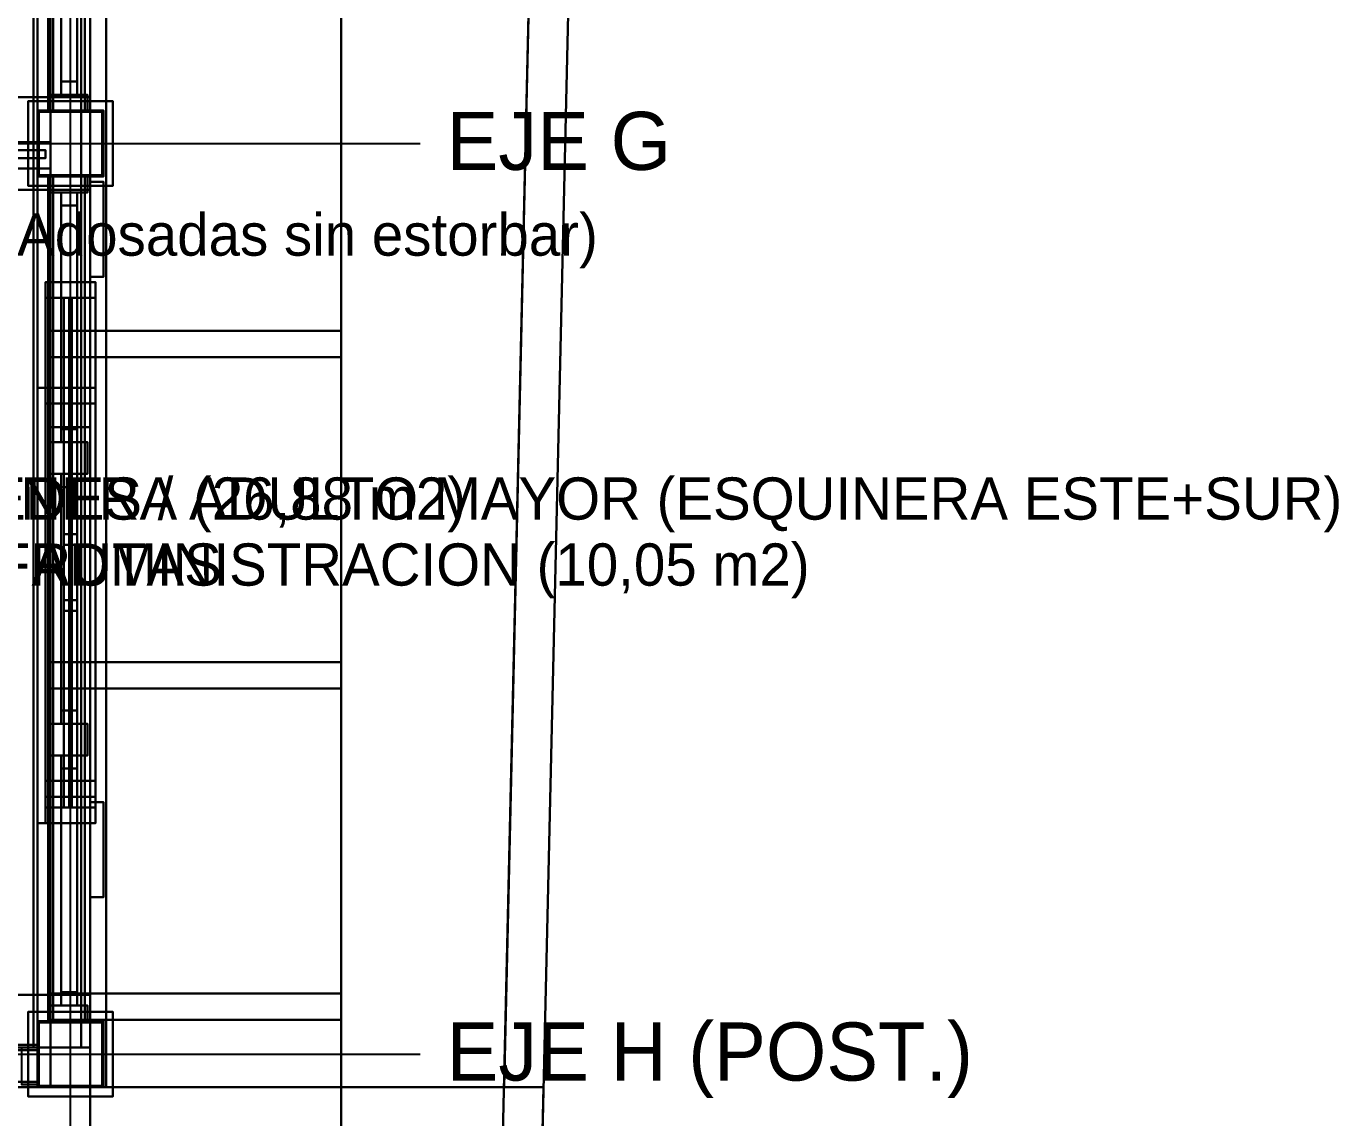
# Model space of a CAD drawing. Header units: metres. Extents: x -1 to 116, y -1 to 42.
# Drawn here: x 8.907 to 13.88, y 2.884 to 7.019 of the extents above; entities that cross this region are included whole.
import ezdxf

# ---------------------------------------------------------------- set-up
doc = ezdxf.new("R2010")
doc.units = ezdxf.units.M
for name, color, linetype in [('BALCONES_BARANDAS_3D', 30, 'CONTINUOUS'), ('CARPINTERIA_RUSTICA_3D', 8, 'CONTINUOUS'), ('CERCA_PERIMETRAL_3D', 8, 'CONTINUOUS'), ('COLUMNAS_3D', 1, 'CONTINUOUS'), ('CUBIERTA_CHALET_3D', 9, 'CONTINUOUS'), ('EJES_ESTRUCTURALES', 1, 'CONTINUOUS'), ('ESTRUCTURA_MADERA_CHALET_3D', 34, 'CONTINUOUS'), ('LOSA_PISO_3D', 8, 'CONTINUOUS'), ('MUROS_EXTERIORES_3D', 7, 'CONTINUOUS'), ('P2_COLUMNAS_3D', 1, 'CONTINUOUS'), ('P2_LOSA_PISO_3D', 8, 'CONTINUOUS'), ('P2_MUROS_EXT_3D', 34, 'CONTINUOUS'), ('P2_ROTULOS', 6, 'CONTINUOUS'), ('P3_COLUMNAS_METAL_NEGRO_3D', 8, 'CONTINUOUS'), ('P3_LOSA_STEELDECK_3D', 8, 'CONTINUOUS'), ('P3_ROTULOS', 5, 'CONTINUOUS'), ('PB_MOBILIARIO_OFICINA_3D', 34, 'CONTINUOUS'), ('PB_ZOCALO_PIEDRA_3D', 8, 'CONTINUOUS'), ('RAMPA_BODEGA_AV4_3D', 8, 'CONTINUOUS'), ('ROTULOS_TEXTO', 2, 'CONTINUOUS'), ('SOTANO_COLUMNAS_3D', 1, 'CONTINUOUS'), ('SOTANO_LOSA_3D', 8, 'CONTINUOUS'), ('SOTANO_MUROS_EXT_3D', 4, 'CONTINUOUS'), ('SOTANO_ROTULOS', 4, 'CONTINUOUS'), ('TERRENO_3D', 3, 'CONTINUOUS')]:
    doc.layers.add(name, color=color, linetype=linetype)

msp = doc.modelspace()

# ---------------------------------------------------------------- linework, layer by layer
at = {"layer": 'BALCONES_BARANDAS_3D', "color": 30}
for points in [[(8.99, 6.7, 6.97), (9.15, 6.7, 6.97), (9.15, 7.3, 6.97), (8.99, 7.3, 6.97)], [(8.99, 6.7, 7.05), (9.15, 6.7, 7.05), (9.15, 7.3, 7.05), (8.99, 7.3, 7.05)], [(8.99, 6.7, 6.97), (8.99, 7.3, 6.97), (8.99, 7.3, 7.05), (8.99, 6.7, 7.05)], [(9.01, 6.7, 6.05), (9.13, 6.7, 6.05), (9.13, 7.3, 6.05), (9.01, 7.3, 6.05)], [(9.01, 6.7, 6.13), (9.13, 6.7, 6.13), (9.13, 7.3, 6.13), (9.01, 7.3, 6.13)], [(9.01, 6.7, 6.05), (9.01, 7.3, 6.05), (9.01, 7.3, 6.13), (9.01, 6.7, 6.13)], [(9.13, 6.7, 6.05), (9.13, 7.3, 6.05), (9.13, 7.3, 6.13), (9.13, 6.7, 6.13)], [(9.15, 6.7, 6.97), (9.15, 7.3, 6.97), (9.15, 7.3, 7.05), (9.15, 6.7, 7.05)], [(9.04, 6.81, 6.13), (9.1, 6.81, 6.13), (9.1, 7.24, 6.97), (9.04, 7.24, 6.97)], [(9.04, 6.76, 6.13), (9.04, 6.81, 6.13), (9.04, 7.24, 6.97), (9.04, 7.19, 6.97)], [(9.04, 7.24, 6.13), (9.1, 7.24, 6.13), (9.1, 6.81, 6.97), (9.04, 6.81, 6.97)], [(9.04, 7.19, 6.13), (9.04, 7.24, 6.13), (9.04, 6.81, 6.97), (9.04, 6.76, 6.97)], [(9.1, 6.76, 6.13), (9.1, 6.81, 6.13), (9.1, 7.24, 6.97), (9.1, 7.19, 6.97)], [(9.1, 7.19, 6.13), (9.1, 7.24, 6.13), (9.1, 6.81, 6.97), (9.1, 6.76, 6.97)], [(9.04, 6.76, 6.13), (9.1, 6.76, 6.13), (9.1, 7.19, 6.97), (9.04, 7.19, 6.97)], [(9.04, 7.19, 6.13), (9.1, 7.19, 6.13), (9.1, 6.76, 6.97), (9.04, 6.76, 6.97)], [(9.04, 6.76, 6.13), (9.1, 6.76, 6.13), (9.1, 6.81, 6.13), (9.04, 6.81, 6.13)], [(9.04, 6.76, 6.97), (9.1, 6.76, 6.97), (9.1, 6.81, 6.97), (9.04, 6.81, 6.97)], [(9, 6.7, 6), (9.14, 6.7, 6), (9.14, 6.76, 6), (9, 6.76, 6)], [(9, 6.7, 7.05), (9.14, 6.7, 7.05), (9.14, 6.76, 7.05), (9, 6.76, 7.05)], [(9, 6.76, 6), (9.14, 6.76, 6), (9.14, 6.76, 7.05), (9, 6.76, 7.05)], [(9, 6.7, 6), (9, 6.76, 6), (9, 6.76, 7.05), (9, 6.7, 7.05)], [(9.14, 6.7, 6), (9.14, 6.76, 6), (9.14, 6.76, 7.05), (9.14, 6.7, 7.05)], [(8.99, 6.7, 6.97), (9.15, 6.7, 6.97), (9.15, 6.7, 7.05), (8.99, 6.7, 7.05)], [(9, 6.7, 6), (9.14, 6.7, 6), (9.14, 6.7, 7.05), (9, 6.7, 7.05)], [(9.01, 6.7, 6.05), (9.13, 6.7, 6.05), (9.13, 6.7, 6.13), (9.01, 6.7, 6.13)], [(8.99, 3.25, 6.97), (9.15, 3.25, 6.97), (9.15, 6.45, 6.97), (8.99, 6.45, 6.97)], [(8.99, 3.25, 7.05), (9.15, 3.25, 7.05), (9.15, 6.45, 7.05), (8.99, 6.45, 7.05)], [(8.99, 6.45, 6.97), (9.15, 6.45, 6.97), (9.15, 6.45, 7.05), (8.99, 6.45, 7.05)], [(8.99, 3.25, 6.97), (8.99, 6.45, 6.97), (8.99, 6.45, 7.05), (8.99, 3.25, 7.05)], [(9, 6.39, 6), (9.14, 6.39, 6), (9.14, 6.45, 6), (9, 6.45, 6)], [(9, 6.39, 7.05), (9.14, 6.39, 7.05), (9.14, 6.45, 7.05), (9, 6.45, 7.05)], [(9, 6.45, 6), (9.14, 6.45, 6), (9.14, 6.45, 7.05), (9, 6.45, 7.05)], [(9, 6.39, 6), (9, 6.45, 6), (9, 6.45, 7.05), (9, 6.39, 7.05)], [(9.01, 3.25, 6.05), (9.13, 3.25, 6.05), (9.13, 6.45, 6.05), (9.01, 6.45, 6.05)], [(9.01, 3.25, 6.13), (9.13, 3.25, 6.13), (9.13, 6.45, 6.13), (9.01, 6.45, 6.13)], [(9.01, 6.45, 6.05), (9.13, 6.45, 6.05), (9.13, 6.45, 6.13), (9.01, 6.45, 6.13)], [(9.01, 3.25, 6.05), (9.01, 6.45, 6.05), (9.01, 6.45, 6.13), (9.01, 3.25, 6.13)], [(9.13, 3.25, 6.05), (9.13, 6.45, 6.05), (9.13, 6.45, 6.13), (9.13, 3.25, 6.13)], [(9.14, 6.39, 6), (9.14, 6.45, 6), (9.14, 6.45, 7.05), (9.14, 6.39, 7.05)], [(9.15, 3.25, 6.97), (9.15, 6.45, 6.97), (9.15, 6.45, 7.05), (9.15, 3.25, 7.05)], [(9, 6.39, 6), (9.14, 6.39, 6), (9.14, 6.39, 7.05), (9, 6.39, 7.05)], [(9.04, 6.34, 6.97), (9.1, 6.34, 6.97), (9.1, 6.39, 6.97), (9.04, 6.39, 6.97)], [(9.04, 5.4933, 6.13), (9.1, 5.4933, 6.13), (9.1, 6.39, 6.97), (9.04, 6.39, 6.97)], [(9.04, 5.4433, 6.13), (9.04, 5.4933, 6.13), (9.04, 6.39, 6.97), (9.04, 6.34, 6.97)], [(9.04, 6.34, 6.13), (9.1, 6.34, 6.13), (9.1, 6.39, 6.13), (9.04, 6.39, 6.13)], [(9.04, 6.39, 6.13), (9.1, 6.39, 6.13), (9.1, 5.4933, 6.97), (9.04, 5.4933, 6.97)], [(9.04, 6.34, 6.13), (9.04, 6.39, 6.13), (9.04, 5.4933, 6.97), (9.04, 5.4433, 6.97)], [(9.1, 5.4433, 6.13), (9.1, 5.4933, 6.13), (9.1, 6.39, 6.97), (9.1, 6.34, 6.97)], [(9.1, 6.34, 6.13), (9.1, 6.39, 6.13), (9.1, 5.4933, 6.97), (9.1, 5.4433, 6.97)], [(9.04, 5.4433, 6.13), (9.1, 5.4433, 6.13), (9.1, 6.34, 6.97), (9.04, 6.34, 6.97)], [(9.04, 6.34, 6.13), (9.1, 6.34, 6.13), (9.1, 5.4433, 6.97), (9.04, 5.4433, 6.97)], [(9.04, 5.4433, 6.13), (9.1, 5.4433, 6.13), (9.1, 5.4933, 6.13), (9.04, 5.4933, 6.13)], [(9.04, 5.4433, 6.97), (9.1, 5.4433, 6.97), (9.1, 5.4933, 6.97), (9.04, 5.4933, 6.97)], [(9, 5.3233, 6), (9.14, 5.3233, 6), (9.14, 5.4433, 6), (9, 5.4433, 6)], [(9, 5.3233, 7.05), (9.14, 5.3233, 7.05), (9.14, 5.4433, 7.05), (9, 5.4433, 7.05)], [(9, 5.4433, 6), (9.14, 5.4433, 6), (9.14, 5.4433, 7.05), (9, 5.4433, 7.05)], [(9, 5.3233, 6), (9, 5.4433, 6), (9, 5.4433, 7.05), (9, 5.3233, 7.05)], [(9.14, 5.3233, 6), (9.14, 5.4433, 6), (9.14, 5.4433, 7.05), (9.14, 5.3233, 7.05)], [(9, 5.3233, 6), (9.14, 5.3233, 6), (9.14, 5.3233, 7.05), (9, 5.3233, 7.05)], [(9.04, 5.2733, 6.97), (9.1, 5.2733, 6.97), (9.1, 5.3233, 6.97), (9.04, 5.3233, 6.97)], [(9.04, 4.4267, 6.13), (9.1, 4.4267, 6.13), (9.1, 5.3233, 6.97), (9.04, 5.3233, 6.97)], [(9.04, 4.3767, 6.13), (9.04, 4.4267, 6.13), (9.04, 5.3233, 6.97), (9.04, 5.2733, 6.97)], [(9.04, 5.2733, 6.13), (9.1, 5.2733, 6.13), (9.1, 5.3233, 6.13), (9.04, 5.3233, 6.13)], [(9.04, 5.3233, 6.13), (9.1, 5.3233, 6.13), (9.1, 4.4267, 6.97), (9.04, 4.4267, 6.97)], [(9.04, 5.2733, 6.13), (9.04, 5.3233, 6.13), (9.04, 4.4267, 6.97), (9.04, 4.3767, 6.97)], [(9.1, 4.3767, 6.13), (9.1, 4.4267, 6.13), (9.1, 5.3233, 6.97), (9.1, 5.2733, 6.97)], [(9.1, 5.2733, 6.13), (9.1, 5.3233, 6.13), (9.1, 4.4267, 6.97), (9.1, 4.3767, 6.97)], [(9.04, 4.3767, 6.13), (9.1, 4.3767, 6.13), (9.1, 5.2733, 6.97), (9.04, 5.2733, 6.97)], [(9.04, 5.2733, 6.13), (9.1, 5.2733, 6.13), (9.1, 4.3767, 6.97), (9.04, 4.3767, 6.97)], [(9.04, 4.3767, 6.13), (9.1, 4.3767, 6.13), (9.1, 4.4267, 6.13), (9.04, 4.4267, 6.13)], [(9.04, 4.3767, 6.97), (9.1, 4.3767, 6.97), (9.1, 4.4267, 6.97), (9.04, 4.4267, 6.97)], [(9, 4.2567, 6), (9.14, 4.2567, 6), (9.14, 4.3767, 6), (9, 4.3767, 6)], [(9, 4.2567, 7.05), (9.14, 4.2567, 7.05), (9.14, 4.3767, 7.05), (9, 4.3767, 7.05)], [(9, 4.3767, 6), (9.14, 4.3767, 6), (9.14, 4.3767, 7.05), (9, 4.3767, 7.05)], [(9, 4.2567, 6), (9, 4.3767, 6), (9, 4.3767, 7.05), (9, 4.2567, 7.05)], [(9.14, 4.2567, 6), (9.14, 4.3767, 6), (9.14, 4.3767, 7.05), (9.14, 4.2567, 7.05)], [(9, 4.2567, 6), (9.14, 4.2567, 6), (9.14, 4.2567, 7.05), (9, 4.2567, 7.05)], [(9.04, 4.2067, 6.97), (9.1, 4.2067, 6.97), (9.1, 4.2567, 6.97), (9.04, 4.2567, 6.97)], [(9.04, 3.36, 6.13), (9.1, 3.36, 6.13), (9.1, 4.2567, 6.97), (9.04, 4.2567, 6.97)], [(9.04, 3.31, 6.13), (9.04, 3.36, 6.13), (9.04, 4.2567, 6.97), (9.04, 4.2067, 6.97)], [(9.04, 4.2067, 6.13), (9.1, 4.2067, 6.13), (9.1, 4.2567, 6.13), (9.04, 4.2567, 6.13)], [(9.04, 4.2567, 6.13), (9.1, 4.2567, 6.13), (9.1, 3.36, 6.97), (9.04, 3.36, 6.97)], [(9.04, 4.2067, 6.13), (9.04, 4.2567, 6.13), (9.04, 3.36, 6.97), (9.04, 3.31, 6.97)], [(9.1, 3.31, 6.13), (9.1, 3.36, 6.13), (9.1, 4.2567, 6.97), (9.1, 4.2067, 6.97)], [(9.1, 4.2067, 6.13), (9.1, 4.2567, 6.13), (9.1, 3.36, 6.97), (9.1, 3.31, 6.97)], [(9.04, 3.31, 6.13), (9.1, 3.31, 6.13), (9.1, 4.2067, 6.97), (9.04, 4.2067, 6.97)], [(9.04, 4.2067, 6.13), (9.1, 4.2067, 6.13), (9.1, 3.31, 6.97), (9.04, 3.31, 6.97)], [(9.04, 3.31, 6.13), (9.1, 3.31, 6.13), (9.1, 3.36, 6.13), (9.04, 3.36, 6.13)], [(9.04, 3.31, 6.97), (9.1, 3.31, 6.97), (9.1, 3.36, 6.97), (9.04, 3.36, 6.97)], [(9, 3.25, 6), (9.14, 3.25, 6), (9.14, 3.31, 6), (9, 3.31, 6)], [(9, 3.25, 7.05), (9.14, 3.25, 7.05), (9.14, 3.31, 7.05), (9, 3.31, 7.05)], [(9, 3.31, 6), (9.14, 3.31, 6), (9.14, 3.31, 7.05), (9, 3.31, 7.05)], [(9, 3.25, 6), (9, 3.31, 6), (9, 3.31, 7.05), (9, 3.25, 7.05)], [(9.14, 3.25, 6), (9.14, 3.31, 6), (9.14, 3.31, 7.05), (9.14, 3.25, 7.05)], [(8.99, 3.25, 6.97), (9.15, 3.25, 6.97), (9.15, 3.25, 7.05), (8.99, 3.25, 7.05)], [(9, 3.25, 6), (9.14, 3.25, 6), (9.14, 3.25, 7.05), (9, 3.25, 7.05)], [(9.01, 3.25, 6.05), (9.13, 3.25, 6.05), (9.13, 3.25, 6.13), (9.01, 3.25, 6.13)], [(6.05, 3, 6.97), (8.95, 3, 6.97), (8.95, 3.16, 6.97), (6.05, 3.16, 6.97)], [(6.05, 3, 7.05), (8.95, 3, 7.05), (8.95, 3.16, 7.05), (6.05, 3.16, 7.05)], [(6.05, 3.16, 6.97), (8.95, 3.16, 6.97), (8.95, 3.16, 7.05), (6.05, 3.16, 7.05)], [(6.05, 3.02, 6.05), (8.95, 3.02, 6.05), (8.95, 3.14, 6.05), (6.05, 3.14, 6.05)], [(6.05, 3.02, 6.13), (8.95, 3.02, 6.13), (8.95, 3.14, 6.13), (6.05, 3.14, 6.13)], [(6.05, 3.14, 6.05), (8.95, 3.14, 6.05), (8.95, 3.14, 6.13), (6.05, 3.14, 6.13)], [(8.89, 3.01, 6), (8.95, 3.01, 6), (8.95, 3.15, 6), (8.89, 3.15, 6)], [(8.89, 3.01, 7.05), (8.95, 3.01, 7.05), (8.95, 3.15, 7.05), (8.89, 3.15, 7.05)], [(8.89, 3.15, 6), (8.95, 3.15, 6), (8.95, 3.15, 7.05), (8.89, 3.15, 7.05)], [(8.95, 3, 6.97), (8.95, 3.16, 6.97), (8.95, 3.16, 7.05), (8.95, 3, 7.05)], [(8.95, 3.01, 6), (8.95, 3.15, 6), (8.95, 3.15, 7.05), (8.95, 3.01, 7.05)], [(8.95, 3.02, 6.05), (8.95, 3.14, 6.05), (8.95, 3.14, 6.13), (8.95, 3.02, 6.13)], [(6.05, 3.02, 6.05), (8.95, 3.02, 6.05), (8.95, 3.02, 6.13), (6.05, 3.02, 6.13)], [(6.05, 3, 6.97), (8.95, 3, 6.97), (8.95, 3, 7.05), (6.05, 3, 7.05)], [(8.89, 3.01, 6), (8.95, 3.01, 6), (8.95, 3.01, 7.05), (8.89, 3.01, 7.05)]]:
    msp.add_3dface(points, dxfattribs=at)
at = {"layer": 'CARPINTERIA_RUSTICA_3D', "color": 4}
for points in [[(7.05, 6.52, 0.9), (8.98, 6.52, 0.9), (8.98, 6.55, 0.9), (7.05, 6.55, 0.9)], [(7.05, 6.52, 2.2), (8.98, 6.52, 2.2), (8.98, 6.55, 2.2), (7.05, 6.55, 2.2)], [(7.05, 6.55, 0.9), (8.98, 6.55, 0.9), (8.98, 6.55, 2.2), (7.05, 6.55, 2.2)], [(7.05, 6.52, 0.9), (8.98, 6.52, 0.9), (8.98, 6.52, 2.2), (7.05, 6.52, 2.2)], [(8.98, 6.52, 0.9), (8.98, 6.55, 0.9), (8.98, 6.55, 2.2), (8.98, 6.52, 2.2)], [(9.07, 4.16, 3.96), (9.08, 4.16, 3.96), (9.08, 5.99, 3.96), (9.07, 5.99, 3.96)], [(9.07, 4.16, 5.14), (9.08, 4.16, 5.14), (9.08, 5.99, 5.14), (9.07, 5.99, 5.14)], [(9.07, 5.99, 3.96), (9.08, 5.99, 3.96), (9.08, 5.99, 5.14), (9.07, 5.99, 5.14)], [(9.07, 4.16, 3.96), (9.07, 5.99, 3.96), (9.07, 5.99, 5.14), (9.07, 4.16, 5.14)], [(9.08, 4.16, 3.96), (9.08, 5.99, 3.96), (9.08, 5.99, 5.14), (9.08, 4.16, 5.14)], [(9.07, 4.06, -0.84), (9.08, 4.06, -0.84), (9.08, 5.59, -0.84), (9.07, 5.59, -0.84)], [(9.07, 4.06, -0.41), (9.08, 4.06, -0.41), (9.08, 5.59, -0.41), (9.07, 5.59, -0.41)], [(9.07, 5.59, -0.84), (9.08, 5.59, -0.84), (9.08, 5.59, -0.41), (9.07, 5.59, -0.41)], [(9.07, 4.06, -0.84), (9.07, 5.59, -0.84), (9.07, 5.59, -0.41), (9.07, 4.06, -0.41)], [(9.08, 4.06, -0.84), (9.08, 5.59, -0.84), (9.08, 5.59, -0.41), (9.08, 4.06, -0.41)], [(9.07, 4.16, 3.96), (9.08, 4.16, 3.96), (9.08, 4.16, 5.14), (9.07, 4.16, 5.14)], [(9.07, 4.06, -0.84), (9.08, 4.06, -0.84), (9.08, 4.06, -0.41), (9.07, 4.06, -0.41)]]:
    msp.add_3dface(points, dxfattribs=at)
at = {"layer": 'CARPINTERIA_RUSTICA_3D', "color": 34}
for points in [[(9.15, 6.07, 3.9), (9.2, 6.07, 3.9), (9.2, 6.43, 3.9), (9.15, 6.43, 3.9)], [(9.15, 6.07, 5.2), (9.2, 6.07, 5.2), (9.2, 6.43, 5.2), (9.15, 6.43, 5.2)], [(9.15, 6.43, 3.9), (9.2, 6.43, 3.9), (9.2, 6.43, 5.2), (9.15, 6.43, 5.2)], [(9.15, 6.07, 3.9), (9.15, 6.43, 3.9), (9.15, 6.43, 5.2), (9.15, 6.07, 5.2)], [(9.2, 6.07, 3.9), (9.2, 6.43, 3.9), (9.2, 6.43, 5.2), (9.2, 6.07, 5.2)], [(9.15, 6.07, 3.9), (9.2, 6.07, 3.9), (9.2, 6.07, 5.2), (9.15, 6.07, 5.2)], [(8.98, 4.1, 3.9), (9.17, 4.1, 3.9), (9.17, 6.05, 3.9), (8.98, 6.05, 3.9)], [(8.98, 4.1, 3.96), (9.17, 4.1, 3.96), (9.17, 6.05, 3.96), (8.98, 6.05, 3.96)], [(8.98, 6.05, 3.9), (9.17, 6.05, 3.9), (9.17, 6.05, 3.96), (8.98, 6.05, 3.96)], [(8.98, 4.1, 3.9), (8.98, 6.05, 3.9), (8.98, 6.05, 3.96), (8.98, 4.1, 3.96)], [(8.98, 4.1, 5.14), (9.17, 4.1, 5.14), (9.17, 6.05, 5.14), (8.98, 6.05, 5.14)], [(8.98, 4.1, 5.2), (9.17, 4.1, 5.2), (9.17, 6.05, 5.2), (8.98, 6.05, 5.2)], [(8.98, 6.05, 5.14), (9.17, 6.05, 5.14), (9.17, 6.05, 5.2), (8.98, 6.05, 5.2)], [(8.98, 4.1, 5.14), (8.98, 6.05, 5.14), (8.98, 6.05, 5.2), (8.98, 4.1, 5.2)], [(8.98, 5.99, 3.96), (9.17, 5.99, 3.96), (9.17, 6.05, 3.96), (8.98, 6.05, 3.96)], [(8.98, 5.99, 5.14), (9.17, 5.99, 5.14), (9.17, 6.05, 5.14), (8.98, 6.05, 5.14)], [(8.98, 6.05, 3.96), (9.17, 6.05, 3.96), (9.17, 6.05, 5.14), (8.98, 6.05, 5.14)], [(8.98, 5.99, 3.96), (8.98, 6.05, 3.96), (8.98, 6.05, 5.14), (8.98, 5.99, 5.14)], [(9.17, 4.1, 3.9), (9.17, 6.05, 3.9), (9.17, 6.05, 3.96), (9.17, 4.1, 3.96)], [(9.17, 4.1, 5.14), (9.17, 6.05, 5.14), (9.17, 6.05, 5.2), (9.17, 4.1, 5.2)], [(9.17, 5.99, 3.96), (9.17, 6.05, 3.96), (9.17, 6.05, 5.14), (9.17, 5.99, 5.14)], [(8.98, 5.99, 3.96), (9.17, 5.99, 3.96), (9.17, 5.99, 5.14), (8.98, 5.99, 5.14)], [(9.05, 4.16, 4.53), (9.1, 4.16, 4.53), (9.1, 5.99, 4.53), (9.05, 5.99, 4.53)], [(9.05, 4.16, 4.57), (9.1, 4.16, 4.57), (9.1, 5.99, 4.57), (9.05, 5.99, 4.57)], [(9.05, 5.99, 4.53), (9.1, 5.99, 4.53), (9.1, 5.99, 4.57), (9.05, 5.99, 4.57)], [(9.05, 4.16, 4.53), (9.05, 5.99, 4.53), (9.05, 5.99, 4.57), (9.05, 4.16, 4.57)], [(9.1, 4.16, 4.53), (9.1, 5.99, 4.53), (9.1, 5.99, 4.57), (9.1, 4.16, 4.57)], [(9.05, 5.055, 3.96), (9.1, 5.055, 3.96), (9.1, 5.095, 3.96), (9.05, 5.095, 3.96)], [(9.05, 5.055, 5.14), (9.1, 5.055, 5.14), (9.1, 5.095, 5.14), (9.05, 5.095, 5.14)], [(9.05, 5.095, 3.96), (9.1, 5.095, 3.96), (9.1, 5.095, 5.14), (9.05, 5.095, 5.14)], [(9.05, 5.055, 3.96), (9.05, 5.095, 3.96), (9.05, 5.095, 5.14), (9.05, 5.055, 5.14)], [(9.1, 5.055, 3.96), (9.1, 5.095, 3.96), (9.1, 5.095, 5.14), (9.1, 5.055, 5.14)], [(9.05, 5.055, 3.96), (9.1, 5.055, 3.96), (9.1, 5.055, 5.14), (9.05, 5.055, 5.14)], [(8.98, 4.1, 3.96), (9.17, 4.1, 3.96), (9.17, 4.16, 3.96), (8.98, 4.16, 3.96)], [(8.98, 4.1, 5.14), (9.17, 4.1, 5.14), (9.17, 4.16, 5.14), (8.98, 4.16, 5.14)], [(8.98, 4.16, 3.96), (9.17, 4.16, 3.96), (9.17, 4.16, 5.14), (8.98, 4.16, 5.14)], [(8.98, 4.1, 3.96), (8.98, 4.16, 3.96), (8.98, 4.16, 5.14), (8.98, 4.1, 5.14)], [(9.05, 4.16, 4.53), (9.1, 4.16, 4.53), (9.1, 4.16, 4.57), (9.05, 4.16, 4.57)], [(9.17, 4.1, 3.96), (9.17, 4.16, 3.96), (9.17, 4.16, 5.14), (9.17, 4.1, 5.14)], [(8.98, 4.1, 3.9), (9.17, 4.1, 3.9), (9.17, 4.1, 3.96), (8.98, 4.1, 3.96)], [(8.98, 4.1, 5.14), (9.17, 4.1, 5.14), (9.17, 4.1, 5.2), (8.98, 4.1, 5.2)], [(8.98, 4.1, 3.96), (9.17, 4.1, 3.96), (9.17, 4.1, 5.14), (8.98, 4.1, 5.14)], [(9.15, 3.72, 3.9), (9.2, 3.72, 3.9), (9.2, 4.08, 3.9), (9.15, 4.08, 3.9)], [(9.15, 3.72, 5.2), (9.2, 3.72, 5.2), (9.2, 4.08, 5.2), (9.15, 4.08, 5.2)], [(9.15, 4.08, 3.9), (9.2, 4.08, 3.9), (9.2, 4.08, 5.2), (9.15, 4.08, 5.2)], [(9.15, 3.72, 3.9), (9.15, 4.08, 3.9), (9.15, 4.08, 5.2), (9.15, 3.72, 5.2)], [(9.2, 3.72, 3.9), (9.2, 4.08, 3.9), (9.2, 4.08, 5.2), (9.2, 3.72, 5.2)], [(9.15, 3.72, 3.9), (9.2, 3.72, 3.9), (9.2, 3.72, 5.2), (9.15, 3.72, 5.2)]]:
    msp.add_3dface(points, dxfattribs=at)
at = {"layer": 'CARPINTERIA_RUSTICA_3D', "color": 8}
for points in [[(8.98, 4, -0.9), (9.17, 4, -0.9), (9.17, 5.65, -0.9), (8.98, 5.65, -0.9)], [(8.98, 4, -0.84), (9.17, 4, -0.84), (9.17, 5.65, -0.84), (8.98, 5.65, -0.84)], [(8.98, 5.65, -0.9), (9.17, 5.65, -0.9), (9.17, 5.65, -0.84), (8.98, 5.65, -0.84)], [(8.98, 4, -0.9), (8.98, 5.65, -0.9), (8.98, 5.65, -0.84), (8.98, 4, -0.84)], [(8.98, 4, -0.41), (9.17, 4, -0.41), (9.17, 5.65, -0.41), (8.98, 5.65, -0.41)], [(8.98, 4, -0.35), (9.17, 4, -0.35), (9.17, 5.65, -0.35), (8.98, 5.65, -0.35)], [(8.98, 5.65, -0.41), (9.17, 5.65, -0.41), (9.17, 5.65, -0.35), (8.98, 5.65, -0.35)], [(8.98, 4, -0.41), (8.98, 5.65, -0.41), (8.98, 5.65, -0.35), (8.98, 4, -0.35)], [(8.98, 5.59, -0.84), (9.17, 5.59, -0.84), (9.17, 5.65, -0.84), (8.98, 5.65, -0.84)], [(8.98, 5.59, -0.41), (9.17, 5.59, -0.41), (9.17, 5.65, -0.41), (8.98, 5.65, -0.41)], [(8.98, 5.65, -0.84), (9.17, 5.65, -0.84), (9.17, 5.65, -0.41), (8.98, 5.65, -0.41)], [(8.98, 5.59, -0.84), (8.98, 5.65, -0.84), (8.98, 5.65, -0.41), (8.98, 5.59, -0.41)], [(9.17, 4, -0.9), (9.17, 5.65, -0.9), (9.17, 5.65, -0.84), (9.17, 4, -0.84)], [(9.17, 4, -0.41), (9.17, 5.65, -0.41), (9.17, 5.65, -0.35), (9.17, 4, -0.35)], [(9.17, 5.59, -0.84), (9.17, 5.65, -0.84), (9.17, 5.65, -0.41), (9.17, 5.59, -0.41)], [(8.98, 5.59, -0.84), (9.17, 5.59, -0.84), (9.17, 5.59, -0.41), (8.98, 5.59, -0.41)], [(9.05, 4.06, -0.645), (9.1, 4.06, -0.645), (9.1, 5.59, -0.645), (9.05, 5.59, -0.645)], [(9.05, 4.06, -0.605), (9.1, 4.06, -0.605), (9.1, 5.59, -0.605), (9.05, 5.59, -0.605)], [(9.05, 5.59, -0.645), (9.1, 5.59, -0.645), (9.1, 5.59, -0.605), (9.05, 5.59, -0.605)], [(9.05, 4.06, -0.645), (9.05, 5.59, -0.645), (9.05, 5.59, -0.605), (9.05, 4.06, -0.605)], [(9.1, 4.06, -0.645), (9.1, 5.59, -0.645), (9.1, 5.59, -0.605), (9.1, 4.06, -0.605)], [(9.05, 4.805, -0.84), (9.1, 4.805, -0.84), (9.1, 4.845, -0.84), (9.05, 4.845, -0.84)], [(9.05, 4.805, -0.41), (9.1, 4.805, -0.41), (9.1, 4.845, -0.41), (9.05, 4.845, -0.41)], [(9.05, 4.845, -0.84), (9.1, 4.845, -0.84), (9.1, 4.845, -0.41), (9.05, 4.845, -0.41)], [(9.05, 4.805, -0.84), (9.05, 4.845, -0.84), (9.05, 4.845, -0.41), (9.05, 4.805, -0.41)], [(9.1, 4.805, -0.84), (9.1, 4.845, -0.84), (9.1, 4.845, -0.41), (9.1, 4.805, -0.41)], [(9.05, 4.805, -0.84), (9.1, 4.805, -0.84), (9.1, 4.805, -0.41), (9.05, 4.805, -0.41)], [(8.98, 4, -0.84), (9.17, 4, -0.84), (9.17, 4.06, -0.84), (8.98, 4.06, -0.84)], [(8.98, 4, -0.41), (9.17, 4, -0.41), (9.17, 4.06, -0.41), (8.98, 4.06, -0.41)], [(8.98, 4.06, -0.84), (9.17, 4.06, -0.84), (9.17, 4.06, -0.41), (8.98, 4.06, -0.41)], [(8.98, 4, -0.84), (8.98, 4.06, -0.84), (8.98, 4.06, -0.41), (8.98, 4, -0.41)], [(9.05, 4.06, -0.645), (9.1, 4.06, -0.645), (9.1, 4.06, -0.605), (9.05, 4.06, -0.605)], [(9.17, 4, -0.84), (9.17, 4.06, -0.84), (9.17, 4.06, -0.41), (9.17, 4, -0.41)], [(8.98, 4, -0.9), (9.17, 4, -0.9), (9.17, 4, -0.84), (8.98, 4, -0.84)], [(8.98, 4, -0.41), (9.17, 4, -0.41), (9.17, 4, -0.35), (8.98, 4, -0.35)], [(8.98, 4, -0.84), (9.17, 4, -0.84), (9.17, 4, -0.41), (8.98, 4, -0.41)]]:
    msp.add_3dface(points, dxfattribs=at)
at = {"layer": 'CERCA_PERIMETRAL_3D', "color": 8}
for points in [[(10.6543, 0.2311, -2.55), (10.8043, 0.2311, -2.55), (10.9937, 8.5, -2.55), (10.8437, 8.5, -2.55)], [(10.6543, 0.2311, -0.35), (10.8043, 0.2311, -0.35), (10.9937, 8.5, -0.35), (10.8437, 8.5, -0.35)], [(10.6543, 0.2311, -2.55), (10.8437, 8.5, -2.55), (10.8437, 8.5, -0.35), (10.6543, 0.2311, -0.35)], [(10.8043, 0.2311, -2.55), (10.9937, 8.5, -2.55), (10.9937, 8.5, -0.35), (10.8043, 0.2311, -0.35)]]:
    msp.add_3dface(points, dxfattribs=at)
at = {"layer": 'COLUMNAS_3D', "color": 1}
for points in [[(8.95, 6.45), (9.2, 6.45), (9.2, 6.7), (8.95, 6.7)], [(8.95, 6.45, 2.85), (9.2, 6.45, 2.85), (9.2, 6.7, 2.85), (8.95, 6.7, 2.85)], [(8.95, 6.7), (9.2, 6.7), (9.2, 6.7, 2.85), (8.95, 6.7, 2.85)], [(8.95, 6.45), (8.95, 6.7), (8.95, 6.7, 2.85), (8.95, 6.45, 2.85)], [(9.2, 6.45), (9.2, 6.7), (9.2, 6.7, 2.85), (9.2, 6.45, 2.85)], [(8.95, 6.45), (9.2, 6.45), (9.2, 6.45, 2.85), (8.95, 6.45, 2.85)], [(8.95, 3), (9.2, 3), (9.2, 3.25), (8.95, 3.25)], [(8.95, 3, 2.85), (9.2, 3, 2.85), (9.2, 3.25, 2.85), (8.95, 3.25, 2.85)], [(8.95, 3.25), (9.2, 3.25), (9.2, 3.25, 2.85), (8.95, 3.25, 2.85)], [(8.95, 3), (8.95, 3.25), (8.95, 3.25, 2.85), (8.95, 3, 2.85)], [(9.2, 3), (9.2, 3.25), (9.2, 3.25, 2.85), (9.2, 3, 2.85)], [(8.95, 3), (9.2, 3), (9.2, 3, 2.85), (8.95, 3, 2.85)]]:
    msp.add_3dface(points, dxfattribs=at)
at = {"layer": 'CUBIERTA_CHALET_3D', "color": 9}
for points in [[(5.55, 2, 11.262), (10.1, 2, 8.4189), (10.1, 24.71, 8.4189), (5.55, 24.71, 11.262)], [(5.55, 2, 11.442), (10.1, 2, 8.5989), (10.1, 24.71, 8.5989), (5.55, 24.71, 11.442)], [(10.1, 2, 8.4189), (10.1, 24.71, 8.4189), (10.1, 24.71, 8.5989), (10.1, 2, 8.5989)]]:
    msp.add_3dface(points, dxfattribs=at)
at = {"layer": 'EJES_ESTRUCTURALES', "color": 1}
for p, q in [((9.075, 1.8), (9.075, 25.51)), ((-0.6, 6.575), (10.4, 6.575)), ((-0.6, 3.125), (10.4, 3.125))]:
    msp.add_line(p, q, dxfattribs=at)
at = {"layer": 'ESTRUCTURA_MADERA_CHALET_3D', "color": 34}
for points in [[(9, 5.765, 8.9662), (10.1, 5.765, 8.2789), (10.1, 5.865, 8.2789), (9, 5.865, 8.9662)], [(9, 5.765, 9.1062), (10.1, 5.765, 8.4189), (10.1, 5.865, 8.4189), (9, 5.865, 9.1062)], [(9, 5.865, 8.9662), (10.1, 5.865, 8.2789), (10.1, 5.865, 8.4189), (9, 5.865, 9.1062)], [(9, 5.765, 8.9662), (9, 5.865, 8.9662), (9, 5.865, 9.1062), (9, 5.765, 9.1062)], [(10.1, 5.765, 8.2789), (10.1, 5.865, 8.2789), (10.1, 5.865, 8.4189), (10.1, 5.765, 8.4189)], [(9, 5.765, 8.9662), (10.1, 5.765, 8.2789), (10.1, 5.765, 8.4189), (9, 5.765, 9.1062)], [(9, 4.51, 8.9662), (10.1, 4.51, 8.2789), (10.1, 4.61, 8.2789), (9, 4.61, 8.9662)], [(9, 4.51, 9.1062), (10.1, 4.51, 8.4189), (10.1, 4.61, 8.4189), (9, 4.61, 9.1062)], [(9, 4.61, 8.9662), (10.1, 4.61, 8.2789), (10.1, 4.61, 8.4189), (9, 4.61, 9.1062)], [(9, 4.51, 8.9662), (9, 4.61, 8.9662), (9, 4.61, 9.1062), (9, 4.51, 9.1062)], [(10.1, 4.51, 8.2789), (10.1, 4.61, 8.2789), (10.1, 4.61, 8.4189), (10.1, 4.51, 8.4189)], [(9, 4.51, 8.9662), (10.1, 4.51, 8.2789), (10.1, 4.51, 8.4189), (9, 4.51, 9.1062)], [(9, 3.255, 8.9662), (10.1, 3.255, 8.2789), (10.1, 3.355, 8.2789), (9, 3.355, 8.9662)], [(9, 3.255, 9.1062), (10.1, 3.255, 8.4189), (10.1, 3.355, 8.4189), (9, 3.355, 9.1062)], [(9, 3.355, 8.9662), (10.1, 3.355, 8.2789), (10.1, 3.355, 8.4189), (9, 3.355, 9.1062)], [(9, 3.255, 8.9662), (9, 3.355, 8.9662), (9, 3.355, 9.1062), (9, 3.255, 9.1062)], [(10.1, 3.255, 8.2789), (10.1, 3.355, 8.2789), (10.1, 3.355, 8.4189), (10.1, 3.255, 8.4189)], [(9, 3.255, 8.9662), (10.1, 3.255, 8.2789), (10.1, 3.255, 8.4189), (9, 3.255, 9.1062)], [(2.9, 3, 8.67), (9.15, 3, 8.67), (9.15, 3.15, 8.67), (2.9, 3.15, 8.67)], [(2.9, 3, 8.85), (9.15, 3, 8.85), (9.15, 3.15, 8.85), (2.9, 3.15, 8.85)], [(2.9, 3.15, 8.67), (9.15, 3.15, 8.67), (9.15, 3.15, 8.85), (2.9, 3.15, 8.85)], [(9.15, 3, 8.67), (9.15, 3.15, 8.67), (9.15, 3.15, 8.85), (9.15, 3, 8.85)], [(2.9, 3, 8.67), (9.15, 3, 8.67), (9.15, 3, 8.85), (2.9, 3, 8.85)]]:
    msp.add_3dface(points, dxfattribs=at)
at = {"layer": 'LOSA_PISO_3D', "color": 8}
for points in [[(0.15, 3, -0.15), (9.15, 3, -0.15), (9.15, 7.4, -0.15), (0.15, 7.4, -0.15)], [(0.15, 3), (9.15, 3), (9.15, 7.4), (0.15, 7.4)], [(9.15, 3, -0.15), (9.15, 7.4, -0.15), (9.15, 7.4), (9.15, 3)], [(0.15, 3, -0.15), (9.15, 3, -0.15), (9.15, 3), (0.15, 3)]]:
    msp.add_3dface(points, dxfattribs=at)
at = {"layer": 'MUROS_EXTERIORES_3D', "color": 7}
for points in [[(9, 5.5), (9.15, 5.5), (9.15, 7.1), (9, 7.1)], [(9, 5.5, 2.85), (9.15, 5.5, 2.85), (9.15, 7.1, 2.85), (9, 7.1, 2.85)], [(9, 5.5), (9, 7.1), (9, 7.1, 2.85), (9, 5.5, 2.85)], [(9.15, 5.5), (9.15, 7.1), (9.15, 7.1, 2.85), (9.15, 5.5, 2.85)], [(9, 4.1), (9.15, 4.1), (9.15, 5.5), (9, 5.5)], [(9, 4.1, 1), (9.15, 4.1, 1), (9.15, 5.5, 1), (9, 5.5, 1)], [(9, 5.5), (9.15, 5.5), (9.15, 5.5, 1), (9, 5.5, 1)], [(9, 4.1), (9, 5.5), (9, 5.5, 1), (9, 4.1, 1)], [(9, 4.1, 2.1), (9.15, 4.1, 2.1), (9.15, 5.5, 2.1), (9, 5.5, 2.1)], [(9, 4.1, 2.85), (9.15, 4.1, 2.85), (9.15, 5.5, 2.85), (9, 5.5, 2.85)], [(9, 5.5, 2.1), (9.15, 5.5, 2.1), (9.15, 5.5, 2.85), (9, 5.5, 2.85)], [(9, 4.1, 2.1), (9, 5.5, 2.1), (9, 5.5, 2.85), (9, 4.1, 2.85)], [(9, 5.5), (9.15, 5.5), (9.15, 5.5, 2.85), (9, 5.5, 2.85)], [(9.15, 4.1), (9.15, 5.5), (9.15, 5.5, 1), (9.15, 4.1, 1)], [(9.15, 4.1, 2.1), (9.15, 5.5, 2.1), (9.15, 5.5, 2.85), (9.15, 4.1, 2.85)], [(9, 3), (9.15, 3), (9.15, 4.1), (9, 4.1)], [(9, 3, 2.85), (9.15, 3, 2.85), (9.15, 4.1, 2.85), (9, 4.1, 2.85)], [(9, 4.1), (9.15, 4.1), (9.15, 4.1, 2.85), (9, 4.1, 2.85)], [(9, 3), (9, 4.1), (9, 4.1, 2.85), (9, 3, 2.85)], [(9, 4.1), (9.15, 4.1), (9.15, 4.1, 1), (9, 4.1, 1)], [(9, 4.1, 2.1), (9.15, 4.1, 2.1), (9.15, 4.1, 2.85), (9, 4.1, 2.85)], [(9.15, 3), (9.15, 4.1), (9.15, 4.1, 2.85), (9.15, 3, 2.85)], [(8.45, 3), (9.15, 3), (9.15, 3.15), (8.45, 3.15)], [(8.45, 3, 2.85), (9.15, 3, 2.85), (9.15, 3.15, 2.85), (8.45, 3.15, 2.85)], [(8.45, 3.15), (9.15, 3.15), (9.15, 3.15, 2.85), (8.45, 3.15, 2.85)], [(9.15, 3), (9.15, 3.15), (9.15, 3.15, 2.85), (9.15, 3, 2.85)], [(8.45, 3), (9.15, 3), (9.15, 3, 2.85), (8.45, 3, 2.85)], [(9, 3), (9.15, 3), (9.15, 3, 2.85), (9, 3, 2.85)]]:
    msp.add_3dface(points, dxfattribs=at)
at = {"layer": 'P2_COLUMNAS_3D', "color": 1}
for points in [[(8.95, 6.45, 3), (9.2, 6.45, 3), (9.2, 6.7, 3), (8.95, 6.7, 3)], [(8.95, 6.45, 5.85), (9.2, 6.45, 5.85), (9.2, 6.7, 5.85), (8.95, 6.7, 5.85)], [(8.95, 6.7, 3), (9.2, 6.7, 3), (9.2, 6.7, 5.85), (8.95, 6.7, 5.85)], [(8.95, 6.45, 3), (8.95, 6.7, 3), (8.95, 6.7, 5.85), (8.95, 6.45, 5.85)], [(9.2, 6.45, 3), (9.2, 6.7, 3), (9.2, 6.7, 5.85), (9.2, 6.45, 5.85)], [(8.95, 6.45, 3), (9.2, 6.45, 3), (9.2, 6.45, 5.85), (8.95, 6.45, 5.85)], [(8.95, 3, 3), (9.2, 3, 3), (9.2, 3.25, 3), (8.95, 3.25, 3)], [(8.95, 3, 5.85), (9.2, 3, 5.85), (9.2, 3.25, 5.85), (8.95, 3.25, 5.85)], [(8.95, 3.25, 3), (9.2, 3.25, 3), (9.2, 3.25, 5.85), (8.95, 3.25, 5.85)], [(8.95, 3, 3), (8.95, 3.25, 3), (8.95, 3.25, 5.85), (8.95, 3, 5.85)], [(9.2, 3, 3), (9.2, 3.25, 3), (9.2, 3.25, 5.85), (9.2, 3, 5.85)], [(8.95, 3, 3), (9.2, 3, 3), (9.2, 3, 5.85), (8.95, 3, 5.85)]]:
    msp.add_3dface(points, dxfattribs=at)
at = {"layer": 'P2_LOSA_PISO_3D', "color": 8}
for points in [[(0.15, 3, 2.85), (9.15, 3, 2.85), (9.15, 7.4, 2.85), (0.15, 7.4, 2.85)], [(0.15, 3, 3), (9.15, 3, 3), (9.15, 7.4, 3), (0.15, 7.4, 3)], [(9.15, 3, 2.85), (9.15, 7.4, 2.85), (9.15, 7.4, 3), (9.15, 3, 3)], [(0.15, 3, 2.85), (9.15, 3, 2.85), (9.15, 3, 3), (0.15, 3, 3)]]:
    msp.add_3dface(points, dxfattribs=at)
at = {"layer": 'P2_MUROS_EXT_3D', "color": 34}
for points in [[(9, 6.05, 3), (9.15, 6.05, 3), (9.15, 8.15, 3), (9, 8.15, 3)], [(9, 6.05, 5.85), (9.15, 6.05, 5.85), (9.15, 8.15, 5.85), (9, 8.15, 5.85)], [(9, 6.05, 3), (9, 8.15, 3), (9, 8.15, 5.85), (9, 6.05, 5.85)], [(9.15, 6.05, 3), (9.15, 8.15, 3), (9.15, 8.15, 5.85), (9.15, 6.05, 5.85)], [(9, 4.1, 3), (9.15, 4.1, 3), (9.15, 6.05, 3), (9, 6.05, 3)], [(9, 4.1, 3.9), (9.15, 4.1, 3.9), (9.15, 6.05, 3.9), (9, 6.05, 3.9)], [(9, 6.05, 3), (9.15, 6.05, 3), (9.15, 6.05, 3.9), (9, 6.05, 3.9)], [(9, 4.1, 3), (9, 6.05, 3), (9, 6.05, 3.9), (9, 4.1, 3.9)], [(9, 4.1, 5.2), (9.15, 4.1, 5.2), (9.15, 6.05, 5.2), (9, 6.05, 5.2)], [(9, 4.1, 5.85), (9.15, 4.1, 5.85), (9.15, 6.05, 5.85), (9, 6.05, 5.85)], [(9, 6.05, 5.2), (9.15, 6.05, 5.2), (9.15, 6.05, 5.85), (9, 6.05, 5.85)], [(9, 4.1, 5.2), (9, 6.05, 5.2), (9, 6.05, 5.85), (9, 4.1, 5.85)], [(9, 6.05, 3), (9.15, 6.05, 3), (9.15, 6.05, 5.85), (9, 6.05, 5.85)], [(9.15, 4.1, 3), (9.15, 6.05, 3), (9.15, 6.05, 3.9), (9.15, 4.1, 3.9)], [(9.15, 4.1, 5.2), (9.15, 6.05, 5.2), (9.15, 6.05, 5.85), (9.15, 4.1, 5.85)], [(9, 3, 3), (9.15, 3, 3), (9.15, 4.1, 3), (9, 4.1, 3)], [(9, 3, 5.85), (9.15, 3, 5.85), (9.15, 4.1, 5.85), (9, 4.1, 5.85)], [(9, 4.1, 3), (9.15, 4.1, 3), (9.15, 4.1, 5.85), (9, 4.1, 5.85)], [(9, 3, 3), (9, 4.1, 3), (9, 4.1, 5.85), (9, 3, 5.85)], [(9, 4.1, 3), (9.15, 4.1, 3), (9.15, 4.1, 3.9), (9, 4.1, 3.9)], [(9, 4.1, 5.2), (9.15, 4.1, 5.2), (9.15, 4.1, 5.85), (9, 4.1, 5.85)], [(9.15, 3, 3), (9.15, 4.1, 3), (9.15, 4.1, 5.85), (9.15, 3, 5.85)], [(8.45, 3, 3), (9.15, 3, 3), (9.15, 3.15, 3), (8.45, 3.15, 3)], [(8.45, 3, 5.85), (9.15, 3, 5.85), (9.15, 3.15, 5.85), (8.45, 3.15, 5.85)], [(8.45, 3.15, 3), (9.15, 3.15, 3), (9.15, 3.15, 5.85), (8.45, 3.15, 5.85)], [(9.15, 3, 3), (9.15, 3.15, 3), (9.15, 3.15, 5.85), (9.15, 3, 5.85)], [(8.45, 3, 3), (9.15, 3, 3), (9.15, 3, 5.85), (8.45, 3, 5.85)], [(9, 3, 3), (9.15, 3, 3), (9.15, 3, 5.85), (9, 3, 5.85)]]:
    msp.add_3dface(points, dxfattribs=at)
at = {"layer": 'P3_COLUMNAS_METAL_NEGRO_3D', "color": 8}
for points in [[(8.935, 3.15, 5.8), (9.115, 3.15, 5.8), (9.115, 24.71, 5.8), (8.935, 24.71, 5.8)], [(8.935, 3.15, 5.85), (9.115, 3.15, 5.85), (9.115, 24.71, 5.85), (8.935, 24.71, 5.85)], [(8.935, 3.15, 5.8), (8.935, 24.71, 5.8), (8.935, 24.71, 5.85), (8.935, 3.15, 5.85)], [(9.115, 3.15, 5.8), (9.115, 24.71, 5.8), (9.115, 24.71, 5.85), (9.115, 3.15, 5.85)], [(8.915, 6.415, 6), (9.235, 6.415, 6), (9.235, 6.735, 6), (8.915, 6.735, 6)], [(8.915, 6.415, 6.03), (9.235, 6.415, 6.03), (9.235, 6.735, 6.03), (8.915, 6.735, 6.03)], [(8.915, 6.735, 6), (9.235, 6.735, 6), (9.235, 6.735, 6.03), (8.915, 6.735, 6.03)], [(8.915, 6.415, 6), (8.915, 6.735, 6), (8.915, 6.735, 6.03), (8.915, 6.415, 6.03)], [(9.235, 6.415, 6), (9.235, 6.735, 6), (9.235, 6.735, 6.03), (9.235, 6.415, 6.03)], [(8.955, 6.455, 6), (9.195, 6.455, 6), (9.195, 6.695, 6), (8.955, 6.695, 6)], [(8.955, 6.455, 8.85), (9.195, 6.455, 8.85), (9.195, 6.695, 8.85), (8.955, 6.695, 8.85)], [(8.955, 6.695, 6), (9.195, 6.695, 6), (9.195, 6.695, 8.85), (8.955, 6.695, 8.85)], [(8.955, 6.455, 6), (8.955, 6.695, 6), (8.955, 6.695, 8.85), (8.955, 6.455, 8.85)], [(9.195, 6.455, 6), (9.195, 6.695, 6), (9.195, 6.695, 8.85), (9.195, 6.455, 8.85)], [(8.915, 6.415, 6), (9.235, 6.415, 6), (9.235, 6.415, 6.03), (8.915, 6.415, 6.03)], [(8.955, 6.455, 6), (9.195, 6.455, 6), (9.195, 6.455, 8.85), (8.955, 6.455, 8.85)], [(8.915, 2.965, 6), (9.235, 2.965, 6), (9.235, 3.285, 6), (8.915, 3.285, 6)], [(8.915, 2.965, 6.03), (9.235, 2.965, 6.03), (9.235, 3.285, 6.03), (8.915, 3.285, 6.03)], [(8.915, 3.285, 6), (9.235, 3.285, 6), (9.235, 3.285, 6.03), (8.915, 3.285, 6.03)], [(8.915, 2.965, 6), (8.915, 3.285, 6), (8.915, 3.285, 6.03), (8.915, 2.965, 6.03)], [(9.235, 2.965, 6), (9.235, 3.285, 6), (9.235, 3.285, 6.03), (9.235, 2.965, 6.03)], [(8.955, 3.005, 6), (9.195, 3.005, 6), (9.195, 3.245, 6), (8.955, 3.245, 6)], [(8.955, 3.005, 8.85), (9.195, 3.005, 8.85), (9.195, 3.245, 8.85), (8.955, 3.245, 8.85)], [(8.955, 3.245, 6), (9.195, 3.245, 6), (9.195, 3.245, 8.85), (8.955, 3.245, 8.85)], [(8.955, 3.005, 6), (8.955, 3.245, 6), (8.955, 3.245, 8.85), (8.955, 3.005, 8.85)], [(9.195, 3.005, 6), (9.195, 3.245, 6), (9.195, 3.245, 8.85), (9.195, 3.005, 8.85)], [(8.935, 3.15, 5.8), (9.115, 3.15, 5.8), (9.115, 3.15, 5.85), (8.935, 3.15, 5.85)], [(8.955, 3.005, 6), (9.195, 3.005, 6), (9.195, 3.005, 8.85), (8.955, 3.005, 8.85)], [(8.915, 2.965, 6), (9.235, 2.965, 6), (9.235, 2.965, 6.03), (8.915, 2.965, 6.03)]]:
    msp.add_3dface(points, dxfattribs=at)
at = {"layer": 'P3_LOSA_STEELDECK_3D', "color": 8}
for points in [[(0.15, 3, 5.85), (9.15, 3, 5.85), (9.15, 7.4, 5.85), (0.15, 7.4, 5.85)], [(0.15, 3, 6), (9.15, 3, 6), (9.15, 7.4, 6), (0.15, 7.4, 6)], [(9.15, 3, 5.85), (9.15, 7.4, 5.85), (9.15, 7.4, 6), (9.15, 3, 6)], [(0.15, 3, 5.85), (9.15, 3, 5.85), (9.15, 3, 6), (0.15, 3, 6)]]:
    msp.add_3dface(points, dxfattribs=at)
at = {"layer": 'PB_MOBILIARIO_OFICINA_3D', "color": 8}
for points in [[(5.88, 6.48, 2.2), (9, 6.48, 2.2), (9, 6.58, 2.2), (5.88, 6.58, 2.2)], [(5.88, 6.48, 2.85), (9, 6.48, 2.85), (9, 6.58, 2.85), (5.88, 6.58, 2.85)], [(5.88, 6.58, 2.2), (9, 6.58, 2.2), (9, 6.58, 2.85), (5.88, 6.58, 2.85)], [(9, 6.48, 2.2), (9, 6.58, 2.2), (9, 6.58, 2.85), (9, 6.48, 2.85)], [(5.88, 6.48, 2.2), (9, 6.48, 2.2), (9, 6.48, 2.85), (5.88, 6.48, 2.85)]]:
    msp.add_3dface(points, dxfattribs=at)
at = {"layer": 'PB_MOBILIARIO_OFICINA_3D', "color": 34}
for points in [[(7.05, 6.48), (9, 6.48), (9, 6.58), (7.05, 6.58)], [(7.05, 6.48, 0.9), (9, 6.48, 0.9), (9, 6.58, 0.9), (7.05, 6.58, 0.9)], [(7.05, 6.58), (9, 6.58), (9, 6.58, 0.9), (7.05, 6.58, 0.9)], [(9, 6.48), (9, 6.58), (9, 6.58, 0.9), (9, 6.48, 0.9)], [(7.05, 6.48), (9, 6.48), (9, 6.48, 0.9), (7.05, 6.48, 0.9)]]:
    msp.add_3dface(points, dxfattribs=at)
at = {"layer": 'PB_ZOCALO_PIEDRA_3D', "color": 8}
for points in [[(9.15, 3), (9.21, 3), (9.21, 24.71), (9.15, 24.71)], [(9.15, 3, 0.95), (9.21, 3, 0.95), (9.21, 24.71, 0.95), (9.15, 24.71, 0.95)], [(9.15, 3), (9.15, 24.71), (9.15, 24.71, 0.95), (9.15, 3, 0.95)], [(9.21, 3), (9.21, 24.71), (9.21, 24.71, 0.95), (9.21, 3, 0.95)], [(9.15, 3), (9.21, 3), (9.21, 3, 0.95), (9.15, 3, 0.95)]]:
    msp.add_3dface(points, dxfattribs=at)
at = {"layer": 'RAMPA_BODEGA_AV4_3D', "color": 8}
for points in [[(9.15, 3, -2.75), (10.7177, 3, -2.75), (10.8437, 8.5, -2.75), (9.15, 8.5, -2.75)], [(9.15, 3, -2.55), (10.7177, 3, -2.55), (10.8437, 8.5, -2.55), (9.15, 8.5, -2.55)], [(9.15, 3, -2.75), (9.15, 8.5, -2.75), (9.15, 8.5, -2.55), (9.15, 3, -2.55)], [(10.7177, 3, -2.75), (10.8437, 8.5, -2.75), (10.8437, 8.5, -2.55), (10.7177, 3, -2.55)], [(9.15, 3, -2.75), (10.7177, 3, -2.75), (10.7177, 3, -2.55), (9.15, 3, -2.55)]]:
    msp.add_3dface(points, dxfattribs=at)
at = {"layer": 'SOTANO_COLUMNAS_3D', "color": 1}
for points in [[(8.8, 6.4, -2.55), (9.15, 6.4, -2.55), (9.15, 6.75, -2.55), (8.8, 6.75, -2.55)], [(8.8, 6.4, -0.15), (9.15, 6.4, -0.15), (9.15, 6.75, -0.15), (8.8, 6.75, -0.15)], [(8.8, 6.75, -2.55), (9.15, 6.75, -2.55), (9.15, 6.75, -0.15), (8.8, 6.75, -0.15)], [(9.15, 6.4, -2.55), (9.15, 6.75, -2.55), (9.15, 6.75, -0.15), (9.15, 6.4, -0.15)], [(8.8, 6.4, -2.55), (9.15, 6.4, -2.55), (9.15, 6.4, -0.15), (8.8, 6.4, -0.15)], [(8.8, 3, -2.55), (9.15, 3, -2.55), (9.15, 3.35, -2.55), (8.8, 3.35, -2.55)], [(8.8, 3, -0.15), (9.15, 3, -0.15), (9.15, 3.35, -0.15), (8.8, 3.35, -0.15)], [(8.8, 3.35, -2.55), (9.15, 3.35, -2.55), (9.15, 3.35, -0.15), (8.8, 3.35, -0.15)], [(9.15, 3, -2.55), (9.15, 3.35, -2.55), (9.15, 3.35, -0.15), (9.15, 3, -0.15)], [(8.8, 3, -2.55), (9.15, 3, -2.55), (9.15, 3, -0.15), (8.8, 3, -0.15)]]:
    msp.add_3dface(points, dxfattribs=at)
at = {"layer": 'SOTANO_LOSA_3D', "color": 8}
for points in [[(0.15, 3, -2.7), (9.15, 3, -2.7), (9.15, 11.3, -2.7), (0.15, 11.3, -2.7)], [(0.15, 3, -2.55), (9.15, 3, -2.55), (9.15, 11.3, -2.55), (0.15, 11.3, -2.55)], [(9.15, 3, -2.7), (9.15, 11.3, -2.7), (9.15, 11.3, -2.55), (9.15, 3, -2.55)], [(0.15, 3, -2.7), (9.15, 3, -2.7), (9.15, 3, -2.55), (0.15, 3, -2.55)], [(4.5, 0.5, -2.65), (9.15, 0.5, -2.65), (9.15, 3, -2.65), (4.5, 3, -2.65)], [(4.5, 0.5, -2.54), (9.15, 0.5, -2.54), (9.15, 3, -2.54), (4.5, 3, -2.54)], [(4.5, 3, -2.65), (9.15, 3, -2.65), (9.15, 3, -2.54), (4.5, 3, -2.54)], [(9.15, 0.5, -2.65), (9.15, 3, -2.65), (9.15, 3, -2.54), (9.15, 0.5, -2.54)]]:
    msp.add_3dface(points, dxfattribs=at)
at = {"layer": 'SOTANO_MUROS_EXT_3D', "color": 4}
for points in [[(8.95, 5.65, -2.55), (9.15, 5.65, -2.55), (9.15, 7.2, -2.55), (8.95, 7.2, -2.55)], [(8.95, 5.65, -0.15), (9.15, 5.65, -0.15), (9.15, 7.2, -0.15), (8.95, 7.2, -0.15)], [(8.95, 5.65, -2.55), (8.95, 7.2, -2.55), (8.95, 7.2, -0.15), (8.95, 5.65, -0.15)], [(9.15, 5.65, -2.55), (9.15, 7.2, -2.55), (9.15, 7.2, -0.15), (9.15, 5.65, -0.15)], [(8.95, 4, -2.55), (9.15, 4, -2.55), (9.15, 5.65, -2.55), (8.95, 5.65, -2.55)], [(8.95, 4, -0.9), (9.15, 4, -0.9), (9.15, 5.65, -0.9), (8.95, 5.65, -0.9)], [(8.95, 5.65, -2.55), (9.15, 5.65, -2.55), (9.15, 5.65, -0.9), (8.95, 5.65, -0.9)], [(8.95, 4, -2.55), (8.95, 5.65, -2.55), (8.95, 5.65, -0.9), (8.95, 4, -0.9)], [(8.95, 4, -0.35), (9.15, 4, -0.35), (9.15, 5.65, -0.35), (8.95, 5.65, -0.35)], [(8.95, 4, -0.15), (9.15, 4, -0.15), (9.15, 5.65, -0.15), (8.95, 5.65, -0.15)], [(8.95, 5.65, -0.35), (9.15, 5.65, -0.35), (9.15, 5.65, -0.15), (8.95, 5.65, -0.15)], [(8.95, 4, -0.35), (8.95, 5.65, -0.35), (8.95, 5.65, -0.15), (8.95, 4, -0.15)], [(8.95, 5.65, -2.55), (9.15, 5.65, -2.55), (9.15, 5.65, -0.15), (8.95, 5.65, -0.15)], [(9.15, 4, -2.55), (9.15, 5.65, -2.55), (9.15, 5.65, -0.9), (9.15, 4, -0.9)], [(9.15, 4, -0.35), (9.15, 5.65, -0.35), (9.15, 5.65, -0.15), (9.15, 4, -0.15)], [(8.95, 3.15, -2.55), (9.15, 3.15, -2.55), (9.15, 4, -2.55), (8.95, 4, -2.55)], [(8.95, 3.15, -0.15), (9.15, 3.15, -0.15), (9.15, 4, -0.15), (8.95, 4, -0.15)], [(8.95, 4, -2.55), (9.15, 4, -2.55), (9.15, 4, -0.15), (8.95, 4, -0.15)], [(8.95, 3.15, -2.55), (8.95, 4, -2.55), (8.95, 4, -0.15), (8.95, 3.15, -0.15)], [(8.95, 4, -2.55), (9.15, 4, -2.55), (9.15, 4, -0.9), (8.95, 4, -0.9)], [(8.95, 4, -0.35), (9.15, 4, -0.35), (9.15, 4, -0.15), (8.95, 4, -0.15)], [(9.15, 3.15, -2.55), (9.15, 4, -2.55), (9.15, 4, -0.15), (9.15, 3.15, -0.15)], [(8.55, 3, -2.55), (9.15, 3, -2.55), (9.15, 3.15, -2.55), (8.55, 3.15, -2.55)], [(8.55, 3, -0.15), (9.15, 3, -0.15), (9.15, 3.15, -0.15), (8.55, 3.15, -0.15)], [(8.55, 3.15, -2.55), (9.15, 3.15, -2.55), (9.15, 3.15, -0.15), (8.55, 3.15, -0.15)], [(8.95, 3.15, -2.55), (9.15, 3.15, -2.55), (9.15, 3.15, -0.15), (8.95, 3.15, -0.15)], [(9.15, 3, -2.55), (9.15, 3.15, -2.55), (9.15, 3.15, -0.15), (9.15, 3, -0.15)], [(8.55, 3, -2.55), (9.15, 3, -2.55), (9.15, 3, -0.15), (8.55, 3, -0.15)]]:
    msp.add_3dface(points, dxfattribs=at)
at = {"layer": 'TERRENO_3D', "color": 3}
for points in [[(0, 0, -2.75), (10.8043, 0.2311, -2.75), (10.8677, 3, -2.75), (0, 3, -2.75)], [(0, 0, -2.55), (10.8043, 0.2311, -2.55), (10.8677, 3, -2.55), (0, 3, -2.55)], [(0, 3, -2.75), (10.8677, 3, -2.75), (10.8677, 3, -2.55), (0, 3, -2.55)], [(10.8043, 0.2311, -2.75), (10.8677, 3, -2.75), (10.8677, 3, -2.55), (10.8043, 0.2311, -2.55)]]:
    msp.add_3dface(points, dxfattribs=at)

# ---------------------------------------------------------------- texts
at = {"layer": 'EJES_ESTRUCTURALES', "color": 1}
for s, p in [('EJE G', (10.5, 6.475)), ('EJE H (POST.)', (10.5, 3.025))]:
    msp.add_text(s, height=0.22, dxfattribs=at).set_placement(p)
at = {"layer": 'P2_ROTULOS', "color": 6}
msp.add_text('P2: HABITACION 4 HUESPEDES / ADULTO MAYOR (ESQUINERA ESTE+SUR)', height=0.16, dxfattribs=at).set_placement((6.1, 5.15, 3.05))
at = {"layer": 'P3_ROTULOS', "color": 5}
msp.add_text('P3: GRAN TERRAZA MIRADOR & QUINCHO BBQ ESQUINERA (26,88 m2)', height=0.16, dxfattribs=at).set_placement((3.25, 5.15, 6.05))
at = {"layer": 'ROTULOS_TEXTO', "color": 2}
for s, p in [('PB: BARRA GOURMET JUGOS, CAFE Y ENSALADAS DE FRUTAS', (3.05, 4.9, 0.05)), ('PB: OFICINA ACRISTALADA ADMINISTRACION (10,05 m2)', (6.05, 4.9, 0.05))]:
    msp.add_text(s, height=0.16, dxfattribs=at).set_placement(p)
at = {"layer": 'SOTANO_ROTULOS', "color": 4}
msp.add_text('SOTANO: Bascula 500kg + Mesa Control (Adosadas sin estorbar)', height=0.16, dxfattribs=at).set_placement((4.8, 6.15, -2.5))

doc.saveas('drawing.dxf')
